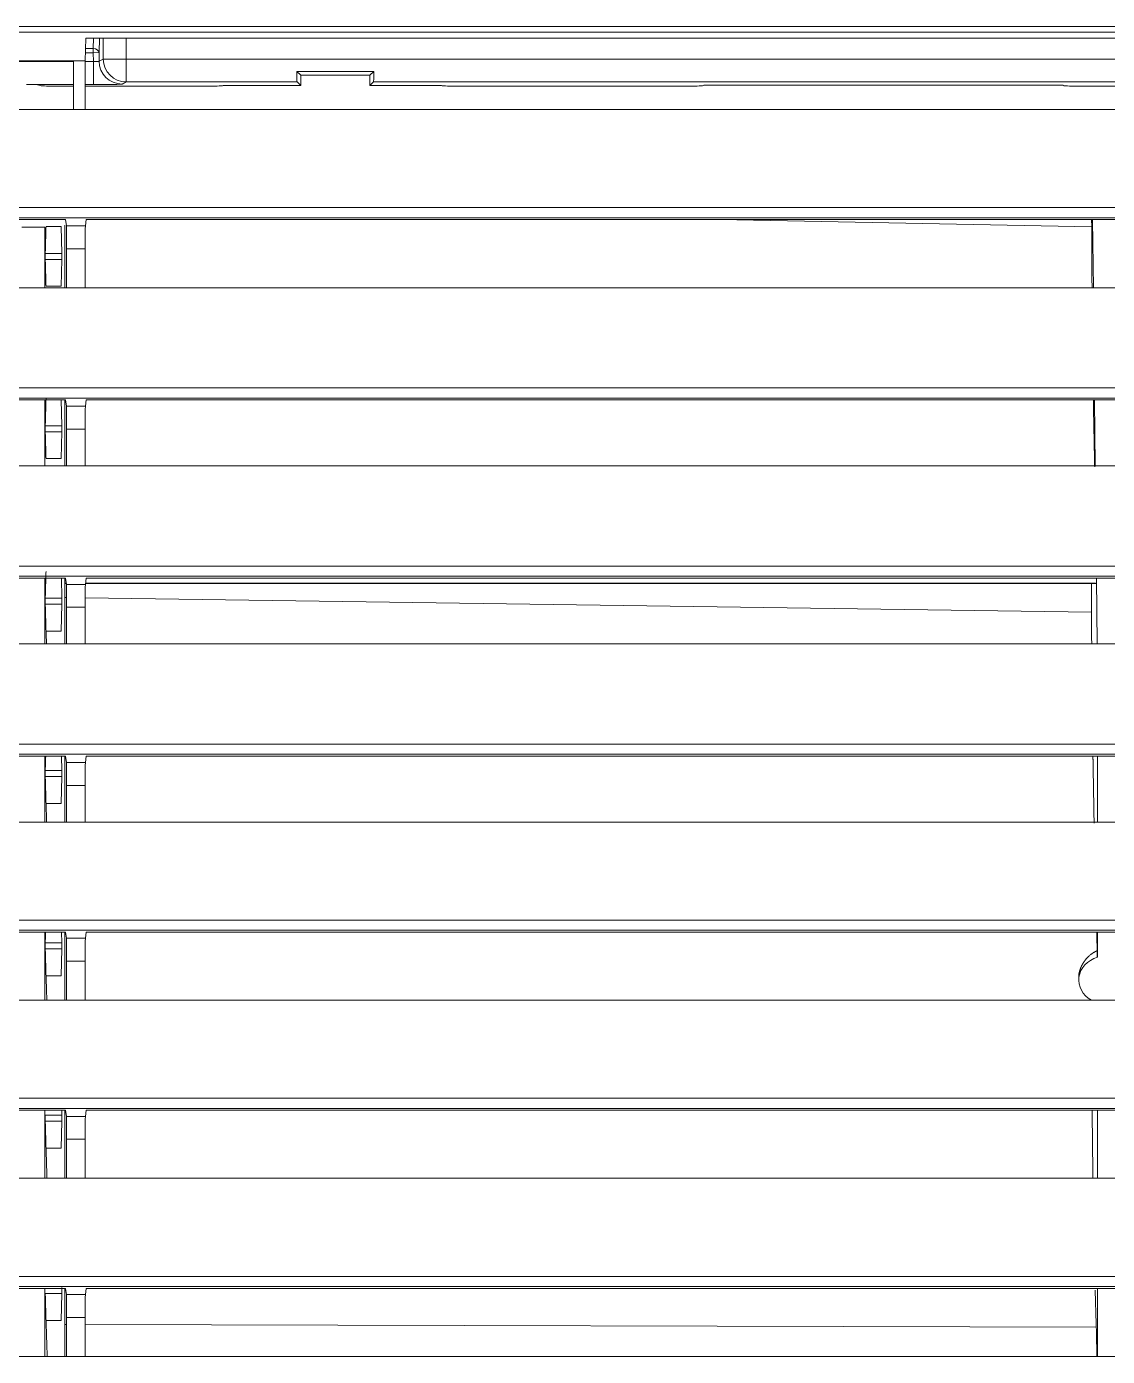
# Model space of a CAD drawing. Header units: millimetres. Extents: x 70151 to 230897, y 35202 to 113211.
# Drawn here: x 178865 to 178958.6, y 68887.8 to 69003 of the extents above; entities that cross this region are included whole.
import ezdxf

# ---------------------------------------------------------------- set-up
doc = ezdxf.new("R2010")
doc.units = ezdxf.units.MM
doc.header["$LTSCALE"] = 50
doc.layers.add('2-con', color=2, linetype='Continuous')
doc.layers.add('mark-B', color=2, linetype='Continuous', lineweight=20)

# ---------------------------------------------------------------- blocks, each defined once
blk = doc.blocks.new('무풍1WAY 대형')
at = {"layer": 'mark-B'}
for p, q in [((-401.23, -128.33), (-215.13, -128.33)), ((-302.86, -134.22), (-302.86, -128.33)), ((-215.13, -131.7), (-215.13, -128.33)), ((-215.13, -128.33), (-213.51, -128.33)), ((-213.51, -128.33), (-213.51, -131.7)), ((-213.51, -128.33), (-208.66, -128.33)), ((-213.38, -134.22), (-213.38, -128.33)), ((-211.64, -128.33), (-211.64, -134.22)), ((-302.77, -130.87), (-215.13, -131.08)), ((-213.51, -131.09), (-213.38, -131.09)), ((-215.13, -131.7), (-213.51, -131.7)), ((-213.05, -131.44), (-213.12, -133.77)), ((-213.05, -131.44), (-211.74, -131.44)), ((-471.95, -134.39), (471.93, -134.39)), ((-215.22, -134.22), (-401.15, -134.22)), ((-215.22, -134.22), (-215.15, -133.69)), ((-213.5, -133.69), (-215.15, -133.69)), ((-213.5, -133.69), (-213.43, -134.22)), ((-208.74, -134.22), (-213.43, -134.22)), ((-213.12, -133.77), (-211.67, -133.77)), ((471.93, -135.26), (-471.95, -135.26)), ((-401.23, -143.76), (-215.13, -143.76)), ((-302.86, -149.66), (-302.86, -143.76)), ((-215.13, -147.14), (-215.13, -143.76)), ((-215.13, -143.76), (-213.51, -143.76)), ((-213.51, -143.76), (-213.51, -147.14)), ((-213.51, -143.76), (-208.66, -143.76)), ((-213.38, -149.65), (-213.38, -143.76)), ((-211.64, -143.76), (-211.64, -149.66)), ((-215.13, -147.14), (-213.51, -147.14)), ((-213.05, -146.38), (-213.12, -148.71)), ((-213.05, -146.38), (-211.74, -146.38)), ((-215.22, -149.66), (-401.15, -149.66)), ((-215.22, -149.66), (-215.15, -149.13)), ((-213.5, -149.13), (-215.15, -149.13)), ((-213.5, -149.13), (-213.43, -149.66)), ((-208.74, -149.66), (-213.43, -149.66)), ((-213.12, -148.71), (-211.67, -148.71)), ((-213.12, -149.22), (-213.11, -149.66)), ((-211.67, -149.22), (-213.12, -149.22)), ((-469.22, -149.82), (469.2, -149.82)), ((469.2, -150.7), (-469.22, -150.7)), ((-401.23, -159.2), (-215.13, -159.2)), ((-215.13, -162.58), (-215.13, -159.2)), ((-215.13, -159.2), (-213.51, -159.2)), ((-213.51, -159.2), (-213.51, -162.58)), ((-213.51, -159.2), (-208.66, -159.2)), ((-213.38, -165.09), (-213.38, -159.2)), ((-211.64, -159.2), (-211.64, -165.09)), ((-301.25, -161.19), (-301.25, -160.95)), ((-213.05, -161.32), (-213.12, -163.64)), ((-213.05, -161.32), (-211.74, -161.32)), ((-302.86, -165.09), (-302.86, -162.92)), ((-215.13, -162.58), (-213.51, -162.58)), ((-213.12, -163.64), (-211.67, -163.64)), ((-215.22, -165.09), (-215.15, -164.56)), ((-213.5, -164.56), (-215.15, -164.56)), ((-213.5, -164.56), (-213.43, -165.09)), ((-213.12, -164.16), (-213.09, -165.09)), ((-211.67, -164.16), (-213.12, -164.16)), ((-466.49, -165.26), (466.47, -165.26)), ((-215.22, -165.09), (-401.15, -165.09)), ((-208.74, -165.09), (-213.43, -165.09)), ((466.47, -166.13), (-466.49, -166.13)), ((-401.23, -174.63), (-215.13, -174.63)), ((-302.86, -180.34), (-302.86, -174.63)), ((-215.13, -177.81), (-215.13, -174.63)), ((-215.13, -174.63), (-213.51, -174.63)), ((-213.51, -174.63), (-213.51, -177.81)), ((-213.51, -174.63), (-208.66, -174.63)), ((-213.38, -180.34), (-213.38, -174.63)), ((-211.64, -174.63), (-211.64, -180.34)), ((-213.05, -176.25), (-213.12, -178.58)), ((-213.05, -176.25), (-211.74, -176.25)), ((-215.13, -177.81), (-213.51, -177.81)), ((-213.12, -178.58), (-211.67, -178.58)), ((-213.12, -179.1), (-213.08, -180.34)), ((-211.67, -179.1), (-213.12, -179.1)), ((-463.79, -180.51), (463.77, -180.51)), ((-215.22, -180.34), (-401.15, -180.34)), ((-215.22, -180.34), (-215.15, -179.8)), ((-213.5, -179.8), (-215.15, -179.8)), ((-213.5, -179.8), (-213.43, -180.34)), ((-208.75, -180.34), (-213.43, -180.34)), ((463.77, -181.38), (-463.79, -181.38)), ((-401.23, -190.07), (-215.13, -190.07)), ((-302.79, -195.78), (-302.85, -190.07)), ((-215.13, -193.25), (-215.13, -190.07)), ((-215.13, -190.07), (-213.51, -190.07)), ((-213.51, -190.07), (-213.51, -193.25)), ((-213.51, -190.07), (-208.66, -190.07)), ((-213.38, -195.78), (-213.38, -190.07)), ((-211.64, -190.07), (-211.64, -195.78)), ((-213.05, -191.19), (-213.12, -193.52)), ((-213.05, -191.19), (-211.74, -191.19)), ((-302.36, -192.82), (-215.14, -194.06)), ((-302.35, -195.34), (-302.36, -192.82)), ((-215.13, -193.25), (-213.51, -193.25)), ((-213.12, -193.52), (-211.67, -193.52)), ((-213.51, -194.08), (-213.38, -194.08)), ((-213.12, -194.04), (-213.07, -195.78)), ((-211.67, -194.04), (-213.12, -194.04)), ((-215.22, -195.78), (-401.15, -195.78)), ((-302.71, -195.34), (-215.16, -195.34)), ((-215.22, -195.78), (-215.15, -195.23)), ((-213.5, -195.23), (-215.15, -195.23)), ((-213.5, -195.23), (-213.43, -195.78)), ((-213.48, -195.34), (-213.38, -195.34)), ((-208.75, -195.78), (-213.43, -195.78)), ((-461.06, -195.94), (461.04, -195.94)), ((461.04, -196.82), (-461.06, -196.82)), ((-401.23, -205.51), (-215.13, -205.51)), ((-302.62, -211.22), (-302.68, -205.51)), ((-215.13, -208.68), (-215.13, -205.51)), ((-215.13, -205.51), (-213.51, -205.51)), ((-213.51, -205.51), (-213.51, -208.68)), ((-213.51, -205.51), (-208.66, -205.51)), ((-213.38, -211.21), (-213.38, -205.5)), ((-213.05, -206.13), (-213.12, -208.46)), ((-213.05, -206.13), (-211.74, -206.13)), ((-211.64, -205.51), (-211.64, -211.22)), ((-213.12, -208.46), (-211.67, -208.46)), ((-215.13, -208.68), (-213.51, -208.68)), ((-213.12, -208.97), (-213.05, -211.22)), ((-211.67, -208.97), (-213.12, -208.97)), ((-215.22, -211.22), (-215.15, -210.67)), ((-213.5, -210.67), (-215.15, -210.67)), ((-213.5, -210.67), (-213.43, -211.22)), ((-458.33, -211.38), (458.31, -211.38)), ((-215.22, -211.22), (-401.15, -211.22)), ((-208.75, -211.22), (-213.43, -211.22)), ((458.31, -212.26), (-458.33, -212.26)), ((-401.23, -220.94), (-215.13, -220.94)), ((-302.45, -226.83), (-302.52, -220.94)), ((-215.13, -224.32), (-215.13, -220.94)), ((-215.13, -220.94), (-213.51, -220.94)), ((-213.51, -220.94), (-213.51, -224.32)), ((-213.51, -220.94), (-208.66, -220.94)), ((-213.38, -226.36), (-213.38, -220.94)), ((-213.05, -221.07), (-213.12, -223.4)), ((-213.05, -221.07), (-211.74, -221.07)), ((-211.64, -220.94), (-211.64, -226.18)), ((-213.12, -223.4), (-211.67, -223.4)), ((-215.13, -224.32), (-213.51, -224.32)), ((-213.12, -223.91), (-213.05, -226.24)), ((-211.67, -223.91), (-213.12, -223.91)), ((-455.56, -227), (455.55, -227)), ((-215.22, -226.84), (-401.15, -226.84)), ((-302.36, -226.84), (-302.37, -226.22)), ((-302.37, -226.22), (-270.13, -226.84)), ((-215.22, -226.84), (-215.15, -226.31)), ((-213.5, -226.31), (-215.15, -226.31)), ((-213.5, -226.31), (-213.43, -226.84)), ((-208.74, -226.84), (-213.43, -226.84)), ((-211.74, -226.24), (-213.05, -226.24)), ((-211.64, -226.18), (-209.65, -226.18)), ((455.55, -227.88), (-455.56, -227.88)), ((-401.23, -236.38), (-215.13, -236.38)), ((-215.13, -240.6), (-215.13, -236.38)), ((-215.13, -236.38), (-214.11, -236.38)), ((-214.11, -236.38), (-214.11, -240.6)), ((-214.11, -236.38), (-208.06, -236.38)), ((-401.23, -238.42), (-301.47, -238.42)), ((-299.87, -238.48), (-299.97, -238.44)), ((-298.87, -238.49), (-269.74, -238.49)), ((-268.64, -238.44), (-268.75, -238.48)), ((-267.15, -238.42), (-247.56, -238.42)), ((-246.02, -238.46), (-246.07, -238.44)), ((-246.02, -238.46), (-239.81, -238.46)), ((-240.12, -238.77), (-239.81, -238.46)), ((-239.81, -239.35), (-239.81, -238.46)), ((-233.82, -238.46), (-227.08, -238.46)), ((-233.82, -238.46), (-233.5, -238.77)), ((-233.82, -238.46), (-233.82, -239.35)), ((-227.04, -238.44), (-227.08, -238.46)), ((-225.54, -238.42), (-215.13, -238.42)), ((-215.84, -238.55), (-215.84, -240.54)), ((-215.84, -238.55), (-215.13, -238.55)), ((-214.11, -238.42), (-212.81, -238.42)), ((-214.11, -238.55), (-210.41, -238.55)), ((-211.04, -238.53), (-211.31, -238.44)), ((-397.58, -238.77), (-240.12, -238.77)), ((-239.81, -239.35), (-240.15, -239.69)), ((-240.15, -239.69), (-233.47, -239.69)), ((-233.82, -239.35), (-239.81, -239.35)), ((-233.82, -239.35), (-233.47, -239.69)), ((-233.5, -238.77), (-218.69, -238.77)), ((-218.69, -238.77), (-218.33, -238.59)), ((-218.69, -238.77), (-218.69, -240.76)), ((-218.69, -240.76), (-397.58, -240.76)), ((-216.7, -240.74), (-218.69, -240.76)), ((-218.67, -242.57), (-218.69, -240.76)), ((-216.34, -240.56), (-216.7, -240.74)), ((-216.7, -240.74), (-216.68, -242.57)), ((-216.33, -241.32), (-216.34, -240.56)), ((-215.13, -240.54), (-215.84, -240.54)), ((-215.84, -240.54), (-215.83, -241.31)), ((-215.13, -240.6), (-215.2, -242.57)), ((-215.13, -240.6), (-214.11, -240.6)), ((-208.06, -240.54), (-214.11, -240.54)), ((-214.11, -240.6), (-208.06, -240.6)), ((-216.36, -242.57), (-216.33, -241.32)), ((-215.83, -241.31), (-216.33, -241.32)), ((-215.83, -241.66), (-215.85, -242.57)), ((-215.83, -241.31), (-215.16, -241.31)), ((-215.83, -241.31), (-215.83, -241.66)), ((-215.17, -241.66), (-215.83, -241.66)), ((-569.85, -243.1), (569.83, -243.1)), ((-401.16, -242.57), (-215.2, -242.57)), ((581.95, -243.57), (-581.96, -243.57))]:
    blk.add_line(p, q, dxfattribs=at)
for centre, major_axis, ratio, start_param, end_param in [((-215.15, -131.7), (0, -1.99), 0.008727, 0.069813, 1.570796), ((-213.5, -131.7), (0, -1.99), 0.008727, 4.712389, 6.213372), ((-215.15, -147.14), (0, -1.99), 0.008727, 0.069813, 1.570796), ((-213.5, -147.14), (0, -1.99), 0.008727, 4.712389, 6.213372), ((-303.74, -160.95), (-2.49, 0), 0.848048, 1.930702, 4.118971), ((-215.15, -162.58), (0, -1.99), 0.008727, 0.069813, 1.570796), ((-213.5, -162.58), (0, -1.99), 0.008727, 4.712389, 6.213372), ((-215.15, -177.81), (0, -1.99), 0.008727, 0.069813, 1.570796), ((-213.5, -177.81), (0, -1.99), 0.008727, 4.712389, 6.213372), ((-215.15, -193.25), (0, -1.99), 0.008727, 0.069813, 1.570796), ((-213.5, -193.25), (0, -1.99), 0.008727, 4.712389, 6.213372), ((-215.15, -208.68), (0, -1.99), 0.008727, 0.069813, 1.570796), ((-213.5, -208.68), (0, -1.99), 0.008727, 4.712389, 6.213372), ((-215.15, -224.32), (0, -1.99), 0.008727, 0.069813, 1.570796), ((-213.5, -224.32), (0, -1.99), 0.008727, 4.712389, 6.213372), ((-301.47, -238.44), (-1.49, 0), 0.017455, 3.193953, 4.712389), ((-298.87, -238.48), (-0.996, 0), 0.017455, 0.05236, 1.570793), ((-269.74, -238.48), (-0.996, 0), 0.017455, 1.5708, 3.089233), ((-267.15, -238.44), (-1.49, 0), 0.017455, 4.712389, 6.230825), ((-247.56, -238.44), (-1.49, 0), 0.017455, 3.193953, 4.712389), ((-225.54, -238.44), (-1.49, 0), 0.017455, 4.712389, 6.230825), ((-215.84, -238.59), (2.49, 0), 0.017454, 1.570997, 3.106887), ((-212.81, -238.44), (-1.49, 0), 0.017455, 3.193953, 4.712389), ((-210.05, -238.53), (-0.996, 0), 0.017455, 0.05236, 1.198502), ((-240.12, -240.76), (0, -1.99), 0.017455, 3.159046, 4.146128), ((-233.5, -240.76), (0, -1.99), 0.017455, 2.137057, 3.124139), ((-218.69, -240.76), (-0.89, 1.78), 0.999246, 4.258388, 5.817071), ((-218.33, -240.58), (-0.89, 1.78), 0.999246, 4.258388, 5.817071), ((-215.84, -240.58), (0.498, -0.023), 0.086991, 1.575842, 3.111732), ((-215.83, -241.31), (0.498, -0.012), 0.70701, 3.190961, 4.728939)]:
    blk.add_ellipse(centre, major_axis=major_axis, ratio=ratio, start_param=start_param, end_param=end_param, dxfattribs=at)
for points, degree, knots in [([(-302.77, -130.87), (-302.79, -129.94), (-302.82, -128.48), (-302.82, -128.33)], 2, [0, 0, 0, 0.895456, 1, 1, 1]), ([(-213.12, -133.77), (-213.12, -133.77), (-213.12, -133.77), (-213.12, -133.78), (-213.12, -133.78), (-213.12, -133.79), (-213.12, -133.79), (-213.12, -133.8), (-213.12, -133.8), (-213.12, -133.81), (-213.12, -133.81), (-213.12, -133.82), (-213.12, -133.83), (-213.12, -133.83), (-213.12, -133.84), (-213.12, -133.84), (-213.12, -133.85), (-213.12, -133.86), (-213.12, -133.86), (-213.12, -133.87), (-213.12, -133.88), (-213.12, -133.88), (-213.12, -133.89), (-213.12, -133.9), (-213.12, -133.91), (-213.12, -133.91), (-213.12, -133.92), (-213.12, -133.93), (-213.12, -133.93), (-213.12, -133.94), (-213.12, -133.95), (-213.12, -133.96), (-213.12, -133.96), (-213.12, -133.97), (-213.12, -133.98), (-213.12, -133.98), (-213.12, -133.99), (-213.12, -134), (-213.12, -134.01), (-213.12, -134.01), (-213.12, -134.02), (-213.12, -134.03), (-213.12, -134.04), (-213.12, -134.06), (-213.12, -134.07), (-213.12, -134.08), (-213.12, -134.1), (-213.12, -134.11), (-213.12, -134.13), (-213.12, -134.14), (-213.12, -134.16), (-213.12, -134.17), (-213.12, -134.18), (-213.12, -134.2), (-213.12, -134.21), (-213.12, -134.22), (-213.12, -134.23), (-213.12, -134.25), (-213.12, -134.26), (-213.12, -134.27), (-213.12, -134.28), (-213.12, -134.28), (-213.12, -134.29)], 3, [0, 0, 0, 0, 0.013748, 0.027432, 0.041052, 0.054607, 0.068099, 0.081527, 0.09489, 0.10819, 0.121425, 0.134597, 0.147704, 0.160748, 0.173727, 0.186643, 0.199494, 0.212281, 0.225005, 0.237664, 0.250259, 0.262791, 0.275258, 0.287661, 0.3, 0.312275, 0.324487, 0.336634, 0.348717, 0.360736, 0.372691, 0.384582, 0.39641, 0.408173, 0.419872, 0.431507, 0.443078, 0.454585, 0.466029, 0.477408, 0.488723, 0.499974, 0.522542, 0.545365, 0.568445, 0.591781, 0.615372, 0.639221, 0.663325, 0.687685, 0.712302, 0.737175, 0.762304, 0.78769, 0.813331, 0.839229, 0.865384, 0.891794, 0.918461, 0.945384, 0.972564, 1, 1, 1, 1]), ([(-213.12, -148.71), (-213.12, -148.71), (-213.12, -148.71), (-213.12, -148.72), (-213.12, -148.72), (-213.12, -148.73), (-213.12, -148.73), (-213.12, -148.74), (-213.12, -148.74), (-213.12, -148.75), (-213.12, -148.75), (-213.12, -148.76), (-213.12, -148.76), (-213.12, -148.77), (-213.12, -148.78), (-213.12, -148.78), (-213.12, -148.79), (-213.12, -148.8), (-213.12, -148.8), (-213.12, -148.81), (-213.12, -148.82), (-213.12, -148.82), (-213.12, -148.83), (-213.12, -148.84), (-213.12, -148.84), (-213.12, -148.85), (-213.12, -148.86), (-213.12, -148.86), (-213.12, -148.87), (-213.12, -148.88), (-213.12, -148.89), (-213.12, -148.89), (-213.12, -148.9), (-213.12, -148.91), (-213.12, -148.92), (-213.12, -148.92), (-213.12, -148.93), (-213.12, -148.94), (-213.12, -148.94), (-213.12, -148.95), (-213.12, -148.96), (-213.12, -148.97), (-213.12, -148.98), (-213.12, -148.99), (-213.12, -149.01), (-213.12, -149.02), (-213.12, -149.04), (-213.12, -149.05), (-213.12, -149.07), (-213.12, -149.08), (-213.12, -149.09), (-213.12, -149.11), (-213.12, -149.12), (-213.12, -149.13), (-213.12, -149.15), (-213.12, -149.16), (-213.12, -149.17), (-213.12, -149.18), (-213.12, -149.19), (-213.12, -149.21), (-213.12, -149.21), (-213.12, -149.22), (-213.12, -149.22)], 3, [0, 0, 0, 0, 0.013747, 0.027429, 0.041048, 0.054602, 0.068093, 0.08152, 0.094883, 0.108181, 0.121416, 0.134587, 0.147694, 0.160737, 0.173716, 0.186631, 0.199482, 0.212269, 0.224992, 0.237651, 0.250246, 0.262777, 0.275245, 0.287648, 0.299987, 0.312263, 0.324474, 0.336622, 0.348705, 0.360725, 0.372681, 0.384572, 0.3964, 0.408164, 0.419864, 0.4315, 0.443072, 0.454581, 0.466025, 0.477405, 0.488722, 0.499974, 0.52253, 0.545343, 0.568414, 0.591742, 0.615327, 0.63917, 0.66327, 0.687627, 0.712242, 0.737115, 0.762244, 0.787632, 0.813276, 0.839179, 0.865338, 0.891756, 0.91843, 0.945363, 0.972553, 1, 1, 1, 1]), ([(-302.84, -163.49), (-302.83, -163.48), (-302.81, -163.48), (-302.79, -163.46), (-302.77, -163.45), (-302.74, -163.44), (-302.72, -163.43), (-302.69, -163.41), (-302.67, -163.4), (-302.64, -163.39), (-302.62, -163.37), (-302.59, -163.36), (-302.56, -163.34), (-302.54, -163.32), (-302.51, -163.31), (-302.48, -163.29), (-302.46, -163.27), (-302.43, -163.25), (-302.4, -163.23), (-302.37, -163.21), (-302.34, -163.19), (-302.31, -163.17), (-302.28, -163.14), (-302.24, -163.11), (-302.17, -163.05), (-302.1, -162.98), (-302.04, -162.92), (-301.98, -162.86), (-301.93, -162.81), (-301.89, -162.77), (-301.86, -162.73), (-301.84, -162.7), (-301.82, -162.67), (-301.81, -162.66), (-301.79, -162.64), (-301.78, -162.63), (-301.77, -162.61), (-301.76, -162.6), (-301.74, -162.58), (-301.73, -162.56), (-301.72, -162.54), (-301.71, -162.53), (-301.7, -162.51), (-301.68, -162.49), (-301.67, -162.47), (-301.66, -162.46), (-301.65, -162.44), (-301.64, -162.42), (-301.63, -162.41), (-301.62, -162.39), (-301.61, -162.37), (-301.6, -162.35), (-301.59, -162.34), (-301.58, -162.32), (-301.57, -162.3), (-301.56, -162.29), (-301.55, -162.27), (-301.54, -162.25), (-301.53, -162.24), (-301.52, -162.22), (-301.51, -162.2), (-301.5, -162.18), (-301.49, -162.17), (-301.49, -162.15), (-301.48, -162.13), (-301.47, -162.12), (-301.46, -162.1), (-301.46, -162.08), (-301.45, -162.07), (-301.44, -162.05), (-301.43, -162.03), (-301.43, -162.02), (-301.42, -162), (-301.41, -161.99), (-301.41, -161.97), (-301.4, -161.95), (-301.39, -161.94), (-301.39, -161.92), (-301.38, -161.9), (-301.38, -161.89), (-301.37, -161.87), (-301.37, -161.86), (-301.36, -161.84), (-301.35, -161.82), (-301.35, -161.81), (-301.34, -161.79), (-301.34, -161.78), (-301.34, -161.76), (-301.33, -161.75), (-301.33, -161.73), (-301.32, -161.72), (-301.32, -161.7), (-301.31, -161.69), (-301.31, -161.67), (-301.31, -161.66), (-301.3, -161.64), (-301.3, -161.63), (-301.3, -161.61), (-301.29, -161.6), (-301.29, -161.58), (-301.29, -161.57), (-301.28, -161.55), (-301.28, -161.54), (-301.28, -161.52), (-301.28, -161.51), (-301.27, -161.5), (-301.27, -161.48), (-301.27, -161.47), (-301.27, -161.45), (-301.27, -161.44), (-301.26, -161.43), (-301.26, -161.41), (-301.26, -161.37), (-301.25, -161.29), (-301.25, -161.22), (-301.25, -161.19)], 3, [0, 0, 0, 0, 0.008215, 0.016619, 0.025212, 0.033995, 0.042968, 0.05213, 0.061483, 0.071025, 0.080758, 0.090681, 0.100794, 0.111098, 0.121592, 0.132277, 0.143152, 0.154218, 0.165474, 0.176922, 0.18856, 0.200389, 0.212409, 0.22462, 0.260523, 0.293198, 0.322644, 0.348863, 0.371853, 0.391615, 0.408148, 0.421453, 0.431529, 0.438376, 0.441996, 0.449187, 0.456349, 0.463483, 0.470587, 0.477663, 0.484709, 0.491727, 0.498715, 0.505675, 0.512606, 0.519508, 0.526382, 0.533227, 0.540043, 0.54683, 0.553589, 0.560319, 0.567021, 0.573694, 0.580339, 0.586955, 0.593543, 0.600102, 0.606633, 0.613136, 0.619611, 0.626058, 0.632476, 0.638866, 0.645228, 0.651562, 0.657869, 0.664147, 0.670397, 0.67662, 0.682814, 0.688981, 0.69512, 0.701232, 0.707316, 0.713372, 0.719401, 0.725402, 0.731376, 0.737322, 0.743242, 0.749134, 0.754998, 0.760836, 0.766646, 0.77243, 0.778186, 0.783916, 0.789619, 0.795294, 0.800943, 0.806566, 0.812162, 0.817731, 0.823274, 0.82879, 0.83428, 0.839743, 0.845181, 0.850592, 0.855977, 0.861336, 0.866669, 0.871976, 0.877258, 0.882514, 0.887744, 0.892948, 0.898127, 0.90328, 0.908408, 0.913511, 0.918589, 0.962117, 1, 1, 1, 1]), ([(-213.12, -163.64), (-213.12, -163.65), (-213.12, -163.65), (-213.12, -163.65), (-213.12, -163.66), (-213.12, -163.66), (-213.12, -163.67), (-213.12, -163.67), (-213.12, -163.68), (-213.12, -163.68), (-213.12, -163.69), (-213.12, -163.7), (-213.12, -163.7), (-213.12, -163.71), (-213.12, -163.71), (-213.12, -163.72), (-213.12, -163.73), (-213.12, -163.73), (-213.12, -163.74), (-213.12, -163.75), (-213.12, -163.75), (-213.12, -163.76), (-213.12, -163.77), (-213.12, -163.77), (-213.12, -163.78), (-213.12, -163.79), (-213.12, -163.8), (-213.12, -163.8), (-213.12, -163.81), (-213.12, -163.82), (-213.12, -163.82), (-213.12, -163.83), (-213.12, -163.84), (-213.12, -163.85), (-213.12, -163.85), (-213.12, -163.86), (-213.12, -163.87), (-213.12, -163.87), (-213.12, -163.88), (-213.12, -163.89), (-213.12, -163.9), (-213.12, -163.91), (-213.12, -163.92), (-213.12, -163.93), (-213.12, -163.95), (-213.12, -163.96), (-213.12, -163.97), (-213.12, -163.99), (-213.12, -164), (-213.12, -164.02), (-213.12, -164.03), (-213.12, -164.05), (-213.12, -164.06), (-213.12, -164.07), (-213.12, -164.09), (-213.12, -164.1), (-213.12, -164.11), (-213.12, -164.12), (-213.12, -164.13), (-213.12, -164.14), (-213.12, -164.15), (-213.12, -164.16), (-213.12, -164.16)], 3, [0, 0, 0, 0, 0.013747, 0.027429, 0.041048, 0.054602, 0.068093, 0.08152, 0.094883, 0.108181, 0.121416, 0.134587, 0.147694, 0.160737, 0.173716, 0.186631, 0.199482, 0.212269, 0.224992, 0.237651, 0.250246, 0.262777, 0.275245, 0.287648, 0.299987, 0.312263, 0.324474, 0.336622, 0.348705, 0.360725, 0.372681, 0.384572, 0.3964, 0.408164, 0.419864, 0.4315, 0.443072, 0.454581, 0.466025, 0.477405, 0.488722, 0.499974, 0.52253, 0.545343, 0.568414, 0.591742, 0.615327, 0.63917, 0.66327, 0.687627, 0.712242, 0.737115, 0.762244, 0.787632, 0.813276, 0.839179, 0.865338, 0.891756, 0.91843, 0.945363, 0.972553, 1, 1, 1, 1]), ([(-302.48, -180.32), (-302.49, -179.73), (-302.54, -176.76), (-302.58, -174.55)], 2, [0, 0, 0, 0.196514, 1, 1, 1]), ([(-213.12, -178.58), (-213.12, -178.58), (-213.12, -178.59), (-213.12, -178.59), (-213.12, -178.6), (-213.12, -178.6), (-213.12, -178.61), (-213.12, -178.61), (-213.12, -178.62), (-213.12, -178.62), (-213.12, -178.63), (-213.12, -178.63), (-213.12, -178.64), (-213.12, -178.65), (-213.12, -178.65), (-213.12, -178.66), (-213.12, -178.66), (-213.12, -178.67), (-213.12, -178.68), (-213.12, -178.68), (-213.12, -178.69), (-213.12, -178.7), (-213.12, -178.7), (-213.12, -178.71), (-213.12, -178.72), (-213.12, -178.73), (-213.12, -178.73), (-213.12, -178.74), (-213.12, -178.75), (-213.12, -178.75), (-213.12, -178.76), (-213.12, -178.77), (-213.12, -178.78), (-213.12, -178.78), (-213.12, -178.79), (-213.12, -178.8), (-213.12, -178.8), (-213.12, -178.81), (-213.12, -178.82), (-213.12, -178.83), (-213.12, -178.83), (-213.12, -178.84), (-213.12, -178.85), (-213.12, -178.87), (-213.12, -178.88), (-213.12, -178.9), (-213.12, -178.91), (-213.12, -178.93), (-213.12, -178.94), (-213.12, -178.96), (-213.12, -178.97), (-213.12, -178.98), (-213.12, -179), (-213.12, -179.01), (-213.12, -179.02), (-213.12, -179.04), (-213.12, -179.05), (-213.12, -179.06), (-213.12, -179.07), (-213.12, -179.08), (-213.12, -179.09), (-213.12, -179.1), (-213.12, -179.1)], 3, [0, 0, 0, 0, 0.013747, 0.027429, 0.041048, 0.054602, 0.068093, 0.08152, 0.094883, 0.108181, 0.121416, 0.134587, 0.147694, 0.160737, 0.173716, 0.186631, 0.199482, 0.212269, 0.224992, 0.237651, 0.250246, 0.262777, 0.275245, 0.287648, 0.299987, 0.312263, 0.324474, 0.336622, 0.348705, 0.360725, 0.372681, 0.384572, 0.3964, 0.408164, 0.419864, 0.4315, 0.443072, 0.454581, 0.466025, 0.477405, 0.488722, 0.499974, 0.52253, 0.545343, 0.568414, 0.591742, 0.615327, 0.63917, 0.66327, 0.687627, 0.712242, 0.737115, 0.762244, 0.787632, 0.813276, 0.839179, 0.865338, 0.891756, 0.91843, 0.945363, 0.972553, 1, 1, 1, 1]), ([(-213.12, -193.52), (-213.12, -193.52), (-213.12, -193.52), (-213.12, -193.53), (-213.12, -193.53), (-213.12, -193.54), (-213.12, -193.54), (-213.12, -193.55), (-213.12, -193.55), (-213.12, -193.56), (-213.12, -193.57), (-213.12, -193.57), (-213.12, -193.58), (-213.12, -193.58), (-213.12, -193.59), (-213.12, -193.6), (-213.12, -193.6), (-213.12, -193.61), (-213.12, -193.62), (-213.12, -193.62), (-213.12, -193.63), (-213.12, -193.64), (-213.12, -193.64), (-213.12, -193.65), (-213.12, -193.66), (-213.12, -193.66), (-213.12, -193.67), (-213.12, -193.68), (-213.12, -193.69), (-213.12, -193.69), (-213.12, -193.7), (-213.12, -193.71), (-213.12, -193.71), (-213.12, -193.72), (-213.12, -193.73), (-213.12, -193.74), (-213.12, -193.74), (-213.12, -193.75), (-213.12, -193.76), (-213.12, -193.76), (-213.12, -193.77), (-213.12, -193.78), (-213.12, -193.79), (-213.12, -193.81), (-213.12, -193.82), (-213.12, -193.84), (-213.12, -193.85), (-213.12, -193.86), (-213.12, -193.88), (-213.12, -193.89), (-213.12, -193.91), (-213.12, -193.92), (-213.12, -193.93), (-213.12, -193.95), (-213.12, -193.96), (-213.12, -193.97), (-213.12, -193.99), (-213.12, -194), (-213.12, -194.01), (-213.12, -194.02), (-213.12, -194.03), (-213.12, -194.03), (-213.12, -194.04)], 3, [0, 0, 0, 0, 0.013748, 0.027432, 0.041052, 0.054607, 0.068099, 0.081527, 0.09489, 0.10819, 0.121425, 0.134597, 0.147704, 0.160748, 0.173727, 0.186643, 0.199494, 0.212281, 0.225005, 0.237664, 0.250259, 0.262791, 0.275258, 0.287661, 0.3, 0.312275, 0.324487, 0.336634, 0.348717, 0.360736, 0.372691, 0.384582, 0.39641, 0.408173, 0.419872, 0.431507, 0.443078, 0.454585, 0.466029, 0.477408, 0.488723, 0.499974, 0.522542, 0.545365, 0.568445, 0.591781, 0.615372, 0.639221, 0.663325, 0.687685, 0.712302, 0.737175, 0.762304, 0.78769, 0.813331, 0.839229, 0.865384, 0.891794, 0.918461, 0.945384, 0.972564, 1, 1, 1, 1]), ([(-215.16, -195.31), (-222.04, -195.31), (-239.43, -195.31), (-268.61, -195.31), (-290.91, -195.31), (-302.69, -195.31)], 3, [0, 0, 0, 0, 0.235776, 0.596251, 1, 1, 1, 1]), ([(-302.52, -211.17), (-302.54, -209.7), (-302.57, -208.26), (-302.6, -206.8), (-302.63, -205.42)], 2, [0, 0, 0, 0.498715, 0.498715, 1, 1, 1]), ([(-213.12, -208.46), (-213.12, -208.46), (-213.12, -208.46), (-213.12, -208.47), (-213.12, -208.47), (-213.12, -208.48), (-213.12, -208.48), (-213.12, -208.49), (-213.12, -208.49), (-213.12, -208.5), (-213.12, -208.5), (-213.12, -208.51), (-213.12, -208.51), (-213.12, -208.52), (-213.12, -208.53), (-213.12, -208.53), (-213.12, -208.54), (-213.12, -208.55), (-213.12, -208.55), (-213.12, -208.56), (-213.12, -208.57), (-213.12, -208.57), (-213.12, -208.58), (-213.12, -208.59), (-213.12, -208.59), (-213.12, -208.6), (-213.12, -208.61), (-213.12, -208.62), (-213.12, -208.62), (-213.12, -208.63), (-213.12, -208.64), (-213.12, -208.64), (-213.12, -208.65), (-213.12, -208.66), (-213.12, -208.67), (-213.12, -208.67), (-213.12, -208.68), (-213.12, -208.69), (-213.12, -208.69), (-213.12, -208.7), (-213.12, -208.71), (-213.12, -208.72), (-213.12, -208.73), (-213.12, -208.74), (-213.12, -208.76), (-213.12, -208.77), (-213.12, -208.79), (-213.12, -208.8), (-213.12, -208.82), (-213.12, -208.83), (-213.12, -208.84), (-213.12, -208.86), (-213.12, -208.87), (-213.12, -208.89), (-213.12, -208.9), (-213.12, -208.91), (-213.12, -208.92), (-213.12, -208.93), (-213.12, -208.95), (-213.12, -208.96), (-213.12, -208.97), (-213.12, -208.97), (-213.12, -208.97)], 3, [0, 0, 0, 0, 0.013747, 0.027429, 0.041048, 0.054602, 0.068093, 0.08152, 0.094883, 0.108181, 0.121416, 0.134587, 0.147694, 0.160737, 0.173716, 0.186631, 0.199482, 0.212269, 0.224992, 0.237651, 0.250246, 0.262777, 0.275245, 0.287648, 0.299987, 0.312263, 0.324474, 0.336622, 0.348705, 0.360725, 0.372681, 0.384572, 0.3964, 0.408164, 0.419864, 0.4315, 0.443072, 0.454581, 0.466025, 0.477405, 0.488722, 0.499974, 0.52253, 0.545343, 0.568414, 0.591742, 0.615327, 0.63917, 0.66327, 0.687627, 0.712242, 0.737115, 0.762244, 0.787632, 0.813276, 0.839179, 0.865338, 0.891756, 0.91843, 0.945363, 0.972553, 1, 1, 1, 1]), ([(-213.12, -223.4), (-213.12, -223.4), (-213.12, -223.4), (-213.12, -223.4), (-213.12, -223.41), (-213.12, -223.41), (-213.12, -223.42), (-213.12, -223.42), (-213.12, -223.43), (-213.12, -223.44), (-213.12, -223.44), (-213.12, -223.45), (-213.12, -223.45), (-213.12, -223.46), (-213.12, -223.47), (-213.12, -223.47), (-213.12, -223.48), (-213.12, -223.48), (-213.12, -223.49), (-213.12, -223.5), (-213.12, -223.5), (-213.12, -223.51), (-213.12, -223.52), (-213.12, -223.53), (-213.12, -223.53), (-213.12, -223.54), (-213.12, -223.55), (-213.12, -223.55), (-213.12, -223.56), (-213.12, -223.57), (-213.12, -223.57), (-213.12, -223.58), (-213.12, -223.59), (-213.12, -223.6), (-213.12, -223.6), (-213.12, -223.61), (-213.12, -223.62), (-213.12, -223.63), (-213.12, -223.63), (-213.12, -223.64), (-213.12, -223.65), (-213.12, -223.66), (-213.12, -223.67), (-213.12, -223.68), (-213.12, -223.7), (-213.12, -223.71), (-213.12, -223.73), (-213.12, -223.74), (-213.12, -223.75), (-213.12, -223.77), (-213.12, -223.78), (-213.12, -223.8), (-213.12, -223.81), (-213.12, -223.82), (-213.12, -223.84), (-213.12, -223.85), (-213.12, -223.86), (-213.12, -223.87), (-213.12, -223.88), (-213.12, -223.89), (-213.12, -223.9), (-213.12, -223.91), (-213.12, -223.91)], 3, [0, 0, 0, 0, 0.013748, 0.027432, 0.041052, 0.054607, 0.068099, 0.081527, 0.09489, 0.10819, 0.121425, 0.134597, 0.147704, 0.160748, 0.173727, 0.186643, 0.199494, 0.212281, 0.225005, 0.237664, 0.250259, 0.262791, 0.275258, 0.287661, 0.3, 0.312275, 0.324487, 0.336634, 0.348717, 0.360736, 0.372691, 0.384582, 0.39641, 0.408173, 0.419872, 0.431507, 0.443078, 0.454585, 0.466029, 0.477408, 0.488723, 0.499974, 0.522542, 0.545365, 0.568445, 0.591781, 0.615372, 0.639221, 0.663325, 0.687685, 0.712302, 0.737175, 0.762304, 0.78769, 0.813331, 0.839229, 0.865384, 0.891794, 0.918461, 0.945384, 0.972564, 1, 1, 1, 1]), ([(-210.05, -238.55), (-210.11, -238.55), (-210.17, -238.55), (-210.29, -238.55), (-210.35, -238.55), (-210.41, -238.55)], 3, [0, 0, 0, 0, 0.5, 0.5, 1, 1, 1, 1])]:
    blk.add_open_spline(points, degree=degree, knots=knots, dxfattribs=at)
for points, degree in [([(-211.84, -128.33), (-211.74, -131.44)], 1), ([(-302.67, -134.07), (-302.72, -132.36), (-302.77, -130.87)], 2), ([(-211.74, -131.44), (-211.67, -133.77)], 1), ([(-302.41, -149.66), (-302.44, -146.68), (-302.48, -143.74)], 2), ([(-211.82, -143.76), (-211.74, -146.38)], 1), ([(-211.74, -146.38), (-211.67, -148.71)], 1), ([(-211.67, -148.71), (-211.67, -148.75), (-211.67, -148.88), (-211.67, -149.04), (-211.67, -149.18), (-211.67, -149.22)], 2), ([(-211.81, -159.2), (-211.74, -161.32)], 1), ([(-211.74, -161.32), (-211.67, -163.64)], 1), ([(-302.81, -165.1), (-302.83, -164.32), (-302.84, -163.49)], 2), ([(-211.67, -163.64), (-211.67, -163.68), (-211.67, -163.82), (-211.67, -163.98), (-211.67, -164.12), (-211.67, -164.16)], 2), ([(-211.67, -164.16), (-211.7, -165.09)], 1), ([(-211.79, -174.63), (-211.74, -176.25)], 1), ([(-211.74, -176.25), (-211.67, -178.58)], 1), ([(-211.67, -178.58), (-211.67, -178.62), (-211.67, -178.76), (-211.67, -178.92), (-211.67, -179.06), (-211.67, -179.1)], 2), ([(-211.67, -179.1), (-211.71, -180.34)], 1), ([(-302.36, -192.82), (-302.36, -191.49), (-302.37, -190.14)], 2), ([(-211.78, -190.07), (-211.74, -191.19)], 1), ([(-211.74, -191.19), (-211.67, -193.52)], 1), ([(-211.67, -193.52), (-211.67, -193.56), (-211.67, -193.7), (-211.67, -193.86), (-211.67, -194), (-211.67, -194.04)], 2), ([(-211.67, -194.04), (-211.74, -196.36)], 1), ([(-302.71, -195.34), (-302.7, -195.25), (-302.69, -195.31)], 2), ([(-213.38, -195.31), (-213.42, -195.31), (-213.45, -195.31), (-213.49, -195.31)], 3), ([(-211.74, -206.13), (-211.67, -208.46)], 1), ([(-211.67, -208.46), (-211.67, -208.5), (-211.67, -208.64), (-211.67, -208.8), (-211.67, -208.93), (-211.67, -208.97)], 2), ([(-211.67, -208.97), (-211.74, -211.3)], 1), ([(-302.37, -226.22), (-302.38, -223.66), (-302.4, -220.95)], 2), ([(-211.74, -221.07), (-211.67, -223.4)], 1), ([(-211.67, -223.4), (-211.67, -223.44), (-211.67, -223.57), (-211.67, -223.73), (-211.67, -223.87), (-211.67, -223.91)], 2), ([(-211.67, -223.91), (-211.74, -226.24)], 1)]:
    blk.add_open_spline(points, degree=degree, dxfattribs=at)
blk.add_rational_spline([(-302.86, -162.92), (-302.85, -163.21), (-302.84, -163.49)], [0.774821357072, 0.775548530176, 0.776297006736], degree=2, dxfattribs=at)
blk = doc.blocks.new('dpdjzjs')
at = {"layer": 'mark-B', "rotation": 180}
blk.add_blockref('무풍1WAY 대형', (178654.91, 88751.49), dxfattribs=at)

msp = doc.modelspace()

# ---------------------------------------------------------------- block references
at = {"layer": '2-con'}
msp.add_blockref('dpdjzjs', (0, -19992.04), dxfattribs=at)

doc.saveas('drawing.dxf')
